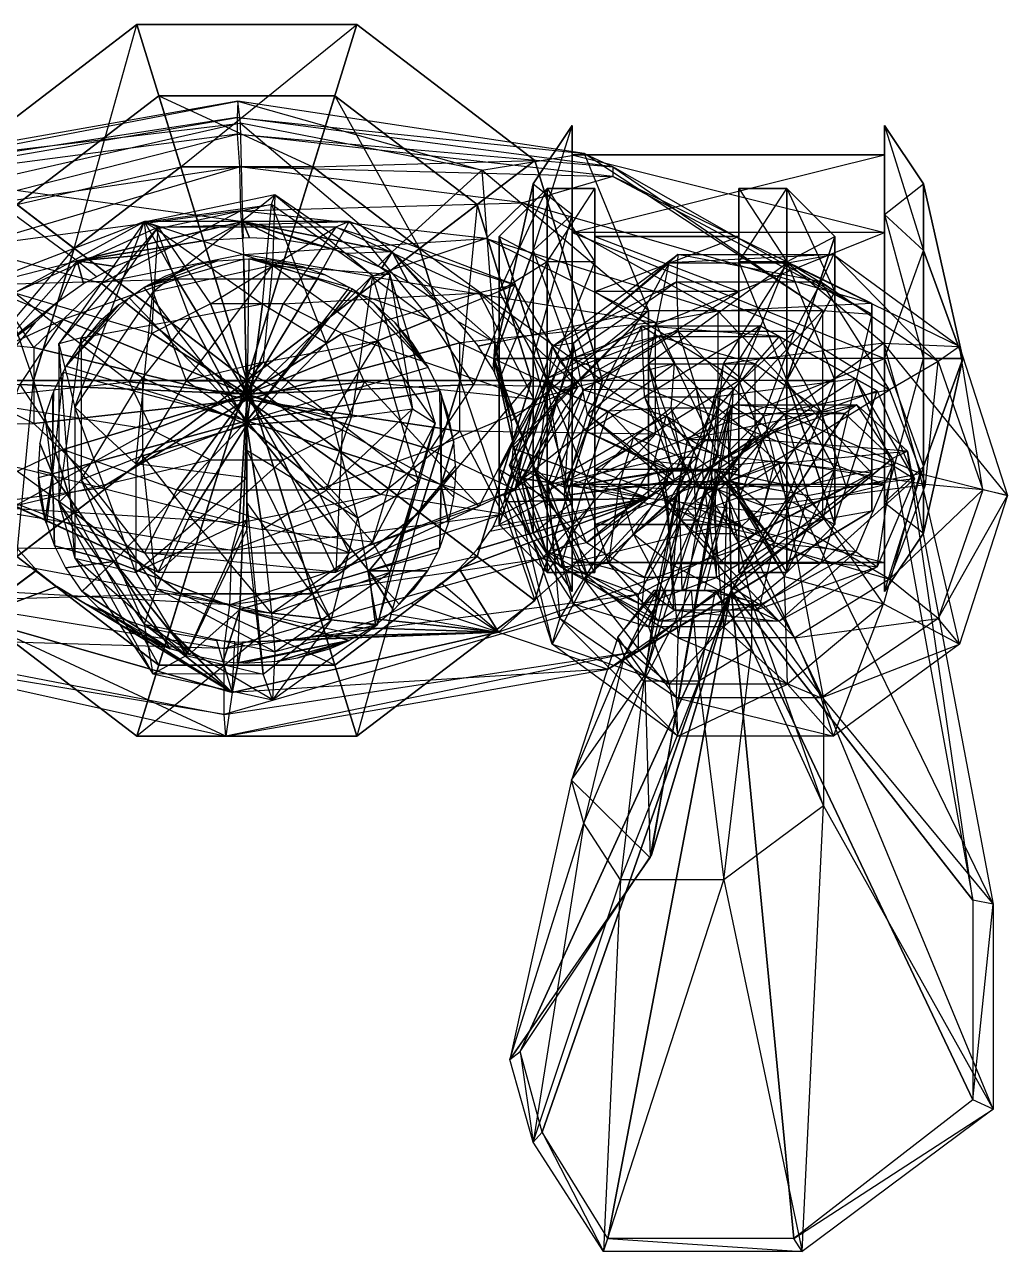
# Model space of a CAD drawing. Extents: x -656 to 656, y -328 to 130.
# Drawn here: x -81.3 to 278, y -318.2 to 130 of the extents above; entities that cross this region are included whole.
import ezdxf

# ---------------------------------------------------------------- set-up
doc = ezdxf.new("R2010")
doc.units = 0
for name, color, linetype in [('HEAD', 81, 'CONTINUOUS'), ('ICP107', 171, 'CONTINUOUS'), ('LEFTANKL', 134, 'CONTINUOUS'), ('LEFTFO1', 112, 'CONTINUOUS'), ('LEFTKNEE', 11, 'CONTINUOUS'), ('LOWERABD', 171, 'CONTINUOUS'), ('LOWERL2', 151, 'CONTINUOUS'), ('NECKPLAT', 191, 'CONTINUOUS'), ('UPPERL3', 224, 'CONTINUOUS'), ('UPPERTOR', 231, 'CONTINUOUS')]:
    doc.layers.add(name, color=color, linetype=linetype)

msp = doc.modelspace()

# ---------------------------------------------------------------- meshes
at = {"layer": 'HEAD', "color": 81}
mesh = msp.add_polyface(dxfattribs=at)
corners = [(0.000053, -16.230114, 707.654541), (38.211578, -13.290751, 696.974854), (28.993851, 13.568553, 694.796936), (5.65368, 27.860123, 691.551758), (-20.887663, 22.896711, 693.021667), (-38.211395, 1.000786, 696.834961), (-38.211395, -27.582228, 696.358521), (-20.887678, -49.478168, 691.81543), (5.653665, -54.441578, 690.180054), (28.993835, -40.150009, 693.901611), (60.550652, -10.351436, 664.054199), (45.944065, 38.379089, 659.617859), (8.958887, 64.308052, 655.866455), (-33.099014, 55.303028, 657.397827), (-60.550438, 15.577541, 662.372925), (-60.550438, -36.280273, 665.231262), (-33.09903, -76.00576, 664.635376), (8.958872, -85.010803, 664.096619), (45.944065, -59.081856, 664.989746), (68.78083, -15.642254, 629.761841), (52.188892, 38.843842, 606.569153), (10.176585, 67.835258, 586.11499), (-37.597931, 57.766655, 594.552002), (-68.780617, 13.349193, 621.383667), (-68.780617, -44.633579, 635.198853), (-37.597946, -89.051025, 629.533203), (10.17657, -99.119659, 625.894165), (52.188862, -70.128242, 632.533203), (62.902138, -37.393341, 576.265747), (47.728291, 14.406704, 570.667358), (9.306787, 41.968983, 560.038574), (-34.384415, 32.396729, 564.987061), (-62.901924, -9.831156, 577.022949), (-62.901924, -64.95562, 572.735474), (-34.38443, -107.183472, 554.130859), (9.306772, -116.755775, 547.693359), (47.728291, -89.193497, 562.609619), (40.563068, -50.326481, 532.37146), (30.778076, -13.107203, 537.82373), (6.001611, 6.696802, 537.942993), (-22.173079, -0.181053, 538.358765), (-40.562855, -30.522461, 536.631104), (-40.562855, -70.13047, 527.103394), (-22.173094, -100.472, 514.233826), (6.001596, -107.349838, 510.509155), (30.778076, -87.545853, 519.917542), (0.000053, -25.635954, 501.900146), (0.000053, -6.834512, 505.873108), (0.000053, 3.169564, 514.345459), (0.000053, -0.304787, 510.358154), (0.000053, -15.631939, 500.908844), (0.000053, -35.64003, 505.19632), (0.000053, -50.967167, 521.214355), (0.000053, -54.441578, 526.690735), (0.000053, -44.437473, 513.930908)]
mesh.append_faces([[corners[k] for k in face] for face in [(1, 2, 0), (2, 3, 0), (3, 4, 0), (4, 5, 0), (5, 6, 0), (6, 7, 0), (7, 8, 0), (8, 9, 0), (9, 1, 0), (10, 11, 1), (1, 2, 11), (11, 12, 2), (2, 3, 12), (12, 13, 3), (3, 4, 13), (13, 14, 4), (4, 5, 14), (14, 15, 5), (5, 6, 15), (15, 16, 6), (6, 7, 16), (16, 17, 7), (7, 8, 17), (17, 18, 8), (8, 9, 18), (18, 10, 9), (9, 1, 10), (19, 20, 10), (10, 11, 20), (20, 21, 11), (11, 12, 21), (21, 22, 12), (12, 13, 22), (22, 23, 13), (13, 14, 23), (23, 24, 14), (14, 15, 24), (24, 25, 15), (15, 16, 25), (25, 26, 16), (16, 17, 26), (26, 27, 17), (17, 18, 27), (27, 19, 18), (18, 10, 19), (28, 29, 19), (19, 20, 29), (29, 30, 20), (20, 21, 30), (30, 31, 21), (21, 22, 31), (31, 32, 22), (22, 23, 32), (32, 33, 23), (23, 24, 33), (33, 34, 24), (24, 25, 34), (34, 35, 25), (25, 26, 35), (35, 36, 26), (26, 27, 36), (36, 28, 27), (27, 19, 28), (37, 38, 28), (28, 29, 38), (38, 39, 29), (29, 30, 39), (39, 40, 30), (30, 31, 40), (40, 41, 31), (31, 32, 41), (41, 42, 32), (32, 33, 42), (42, 43, 33), (33, 34, 43), (43, 44, 34), (34, 35, 44), (44, 45, 35), (35, 36, 45), (45, 37, 36), (36, 28, 37), (46, 47, 37), (37, 38, 47), (47, 48, 38), (38, 39, 48), (48, 49, 39), (39, 40, 49), (49, 50, 40), (40, 41, 50), (50, 51, 41), (41, 42, 51), (51, 52, 42), (42, 43, 52), (52, 53, 43), (43, 44, 53), (53, 54, 44), (44, 45, 54), (54, 46, 45), (45, 37, 46)]])
at = {"layer": 'ICP107', "color": 171}
mesh = msp.add_polyface(dxfattribs=at)
corners = [(0.000031, 0.000031, -293.145081), (130.0177, 0.000031, -293.145081), (105.186546, 80.355385, -293.145081), (40.177715, 130.0177, -293.145081), (-40.177563, 130.0177, -293.145081), (-105.186394, 80.35537, -293.145081), (-130.017563, 0.000031, -293.145081), (-105.186394, -80.355247, -293.145081), (-40.177547, -130.017563, -293.145081), (40.177731, -130.017563, -293.145081), (105.186577, -80.355217, -293.145081), (130.0177, 0.000031, -305.660736), (105.186546, 80.355385, -305.660736), (40.177715, 130.0177, -305.660736), (-40.177563, 130.0177, -305.660736), (-105.186394, 80.35537, -305.660736), (-130.017563, 0.000031, -305.660736), (-105.186394, -80.355247, -305.660736), (-40.177547, -130.017563, -305.660736), (40.177731, -130.017563, -305.660736), (105.186577, -80.355217, -305.660736), (78.010635, 0.000031, -318.176422), (63.111954, 48.213253, -318.176422), (24.106649, 78.010635, -318.176422), (-24.106497, 78.010635, -318.176422), (-63.111816, 48.213223, -318.176422), (-78.010483, 0.000031, -318.176422), (-63.111816, -48.2131, -318.176422), (-24.106482, -78.010483, -318.176422), (24.106649, -78.010483, -318.176422), (63.111954, -48.2131, -318.176422), (78.010635, 0.000031, -330.692108), (63.111954, 48.213253, -330.692108), (24.106649, 78.010635, -330.692108), (-24.106497, 78.010635, -330.692108), (-63.111816, 48.213223, -330.692108), (-78.010483, 0.000031, -330.692108), (-63.111816, -48.2131, -330.692108), (-24.106482, -78.010483, -330.692108), (24.106649, -78.010483, -330.692108), (63.111954, -48.2131, -330.692108), (104.014183, 0.000031, -330.692108), (84.149239, 64.284332, -330.692108), (32.142174, 104.014183, -330.692108), (-32.142036, 104.014183, -330.692108), (-84.149117, 64.284317, -330.692108), (-104.014046, 0.000031, -330.692108), (-84.149117, -64.28418, -330.692108), (-32.142021, -104.01403, -330.692108), (32.142189, -104.01403, -330.692108), (84.149269, -64.284164, -330.692108), (104.014183, 0.000031, -343.207764), (84.149239, 64.284332, -343.207764), (32.142174, 104.014183, -343.207764), (-32.142036, 104.014183, -343.207764), (-84.149117, 64.284317, -343.207764), (-104.014046, 0.000031, -343.207764), (-84.149117, -64.28418, -343.207764), (-32.142021, -104.01403, -343.207764), (32.142189, -104.01403, -343.207764), (84.149269, -64.284164, -343.207764), (0.000031, 0.000031, -343.207764), (0.000031, 0.000031, -343.207764), (0.000031, 0.000031, -343.207764)]
mesh.append_faces([[corners[k] for k in face] for face in [(1, 2, 0), (2, 3, 0), (3, 4, 0), (4, 5, 0), (5, 6, 0), (6, 7, 0), (7, 8, 0), (8, 9, 0), (9, 10, 0), (10, 1, 0), (11, 12, 1), (1, 2, 12), (12, 13, 2), (2, 3, 13), (13, 14, 3), (3, 4, 14), (14, 15, 4), (4, 5, 15), (15, 16, 5), (5, 6, 16), (16, 17, 6), (6, 7, 17), (17, 18, 7), (7, 8, 18), (18, 19, 8), (8, 9, 19), (19, 20, 9), (9, 10, 20), (20, 11, 10), (10, 1, 11), (21, 22, 11), (11, 12, 22), (22, 23, 12), (12, 13, 23), (23, 24, 13), (13, 14, 24), (24, 25, 14), (14, 15, 25), (25, 26, 15), (15, 16, 26), (26, 27, 16), (16, 17, 27), (27, 28, 17), (17, 18, 28), (28, 29, 18), (18, 19, 29), (29, 30, 19), (19, 20, 30), (30, 21, 20), (20, 11, 21), (31, 32, 21), (21, 22, 32), (32, 33, 22), (22, 23, 33), (33, 34, 23), (23, 24, 34), (34, 35, 24), (24, 25, 35), (35, 36, 25), (25, 26, 36), (36, 37, 26), (26, 27, 37), (37, 38, 27), (27, 28, 38), (38, 39, 28), (28, 29, 39), (39, 40, 29), (29, 30, 40), (40, 31, 30), (30, 21, 31), (41, 42, 31), (31, 32, 42), (42, 43, 32), (32, 33, 43), (43, 44, 33), (33, 34, 44), (44, 45, 34), (34, 35, 45), (45, 46, 35), (35, 36, 46), (46, 47, 36), (36, 37, 47), (47, 48, 37), (37, 38, 48), (48, 49, 38), (38, 39, 49), (49, 50, 39), (39, 40, 50), (50, 41, 40), (40, 31, 41), (51, 52, 41), (41, 42, 52), (52, 53, 42), (42, 43, 53), (53, 54, 43), (43, 44, 54), (54, 55, 44), (44, 45, 55), (55, 56, 45), (45, 46, 56), (56, 57, 46), (46, 47, 57), (57, 58, 47), (47, 48, 58), (58, 59, 48), (48, 49, 59), (59, 60, 49), (49, 50, 60), (60, 51, 50), (50, 41, 51), (61, 62, 51), (51, 52, 62), (52, 53, 62), (53, 54, 62), (62, 63, 54), (54, 55, 63), (55, 56, 63), (62, 63, 56), (56, 57, 62), (57, 58, 62), (58, 59, 62), (61, 62, 59), (59, 60, 61), (60, 51, 61)]])
at = {"layer": 'LEFTANKL', "color": 134}
mesh = msp.add_polyface(dxfattribs=at)
corners = [(197.389847, 0.000038, -2239.999512), (197.389847, 0.000038, -2239.999512), (197.389847, 0.000038, -2239.999512), (214.929825, 0.000038, -2187.379639), (214.929825, 32.52095, -2197.429199), (214.929825, 52.619968, -2223.739014), (214.929825, 52.619968, -2256.26001), (214.929825, 32.520935, -2282.569824), (214.929825, 0.000038, -2292.619385), (214.929825, -32.520798, -2282.569824), (214.929825, -52.619816, -2256.26001), (214.929825, -52.619816, -2223.739014), (214.929825, -32.520798, -2197.429199), (197.389847, 0.000038, -2169.8396), (197.389847, 43.361256, -2183.239014), (197.389847, 70.159935, -2218.318848), (197.389847, 70.159935, -2261.680176), (197.389847, 43.36124, -2296.76001), (197.389847, 0.000038, -2310.159424), (197.389847, -43.361103, -2296.76001), (197.389847, -70.159782, -2261.680176), (197.389847, -70.159782, -2218.318848), (197.389847, -43.361088, -2183.239014), (179.84993, 0.000038, -2169.8396), (179.84993, 43.361256, -2183.239014), (179.84993, 70.159935, -2218.318848), (179.84993, 70.159935, -2261.680176), (179.84993, 43.36124, -2296.76001), (179.84993, 0.000038, -2310.159424), (179.84993, -43.361103, -2296.76001), (179.84993, -70.159782, -2261.680176), (179.84993, -70.159782, -2218.318848), (179.84993, -43.361088, -2183.239014), (179.84993, 0.000038, -2187.379639), (179.84993, 32.52095, -2197.429199), (179.84993, 52.619968, -2223.739014), (179.84993, 52.619968, -2256.26001), (179.84993, 32.520935, -2282.569824), (179.84993, 0.000038, -2292.619385), (179.84993, -32.520798, -2282.569824), (179.84993, -52.619816, -2256.26001), (179.84993, -52.619816, -2223.739014), (179.84993, -32.520798, -2197.429199), (127.230019, 0.000038, -2187.379639), (127.230019, 32.52095, -2197.429199), (127.230019, 52.619968, -2223.739014), (127.230019, 52.619968, -2256.26001), (127.230019, 32.520935, -2282.569824), (127.230019, 0.000038, -2292.619385), (127.230019, -32.520798, -2282.569824), (127.230019, -52.619816, -2256.26001), (127.230019, -52.619816, -2223.739014), (127.230019, -32.520798, -2197.429199), (127.230019, 0.000038, -2169.8396), (127.230019, 43.361256, -2183.239014), (127.230019, 70.159935, -2218.318848), (127.230019, 70.159935, -2261.680176), (127.230019, 43.36124, -2296.76001), (127.230019, 0.000038, -2310.159424), (127.230019, -43.361103, -2296.76001), (127.230019, -70.159782, -2261.680176), (127.230019, -70.159782, -2218.318848), (127.230019, -43.361088, -2183.239014), (109.690033, 0.000038, -2169.8396), (109.690033, 43.361256, -2183.239014), (109.690033, 70.159935, -2218.318848), (109.690033, 70.159935, -2261.680176), (109.690033, 43.36124, -2296.76001), (109.690033, 0.000038, -2310.159424), (109.690033, -43.361103, -2296.76001), (109.690033, -70.159782, -2261.680176), (109.690033, -70.159782, -2218.318848), (109.690033, -43.361088, -2183.239014), (92.150063, 0.000038, -2187.379639), (92.150063, 32.52095, -2197.429199), (92.150063, 52.619968, -2223.739014), (92.150063, 52.619968, -2256.26001), (92.150063, 32.520935, -2282.569824), (92.150063, 0.000038, -2292.619385), (92.150063, -32.520798, -2282.569824), (92.150063, -52.619816, -2256.26001), (92.150063, -52.619816, -2223.739014), (92.150063, -32.520798, -2197.429199), (109.690033, 0.000038, -2239.999512)]
mesh.append_faces([[corners[k] for k in face] for face in [(3, 4, 0), (0, 1, 4), (4, 5, 1), (5, 6, 1), (6, 7, 1), (1, 2, 7), (7, 8, 2), (8, 9, 2), (1, 2, 9), (9, 10, 1), (10, 11, 1), (11, 12, 1), (0, 1, 12), (12, 3, 0), (13, 14, 3), (3, 4, 14), (14, 15, 4), (4, 5, 15), (15, 16, 5), (5, 6, 16), (16, 17, 6), (6, 7, 17), (17, 18, 7), (7, 8, 18), (18, 19, 8), (8, 9, 19), (19, 20, 9), (9, 10, 20), (20, 21, 10), (10, 11, 21), (21, 22, 11), (11, 12, 22), (22, 13, 12), (12, 3, 13), (23, 24, 13), (13, 14, 24), (24, 25, 14), (14, 15, 25), (25, 26, 15), (15, 16, 26), (26, 27, 16), (16, 17, 27), (27, 28, 17), (17, 18, 28), (28, 29, 18), (18, 19, 29), (29, 30, 19), (19, 20, 30), (30, 31, 20), (20, 21, 31), (31, 32, 21), (21, 22, 32), (32, 23, 22), (22, 13, 23), (33, 34, 23), (23, 24, 34), (34, 35, 24), (24, 25, 35), (35, 36, 25), (25, 26, 36), (36, 37, 26), (26, 27, 37), (37, 38, 27), (27, 28, 38), (38, 39, 28), (28, 29, 39), (39, 40, 29), (29, 30, 40), (40, 41, 30), (30, 31, 41), (41, 42, 31), (31, 32, 42), (42, 33, 32), (32, 23, 33), (43, 44, 33), (33, 34, 44), (44, 45, 34), (34, 35, 45), (45, 46, 35), (35, 36, 46), (46, 47, 36), (36, 37, 47), (47, 48, 37), (37, 38, 48), (48, 49, 38), (38, 39, 49), (49, 50, 39), (39, 40, 50), (50, 51, 40), (40, 41, 51), (51, 52, 41), (41, 42, 52), (52, 43, 42), (42, 33, 43), (53, 54, 43), (43, 44, 54), (54, 55, 44), (44, 45, 55), (55, 56, 45), (45, 46, 56), (56, 57, 46), (46, 47, 57), (57, 58, 47), (47, 48, 58), (58, 59, 48), (48, 49, 59), (59, 60, 49), (49, 50, 60), (60, 61, 50), (50, 51, 61), (61, 62, 51), (51, 52, 62), (62, 53, 52), (52, 43, 53), (63, 64, 53), (53, 54, 64), (64, 65, 54), (54, 55, 65), (65, 66, 55), (55, 56, 66), (66, 67, 56), (56, 57, 67), (67, 68, 57), (57, 58, 68), (68, 69, 58), (58, 59, 69), (69, 70, 59), (59, 60, 70), (70, 71, 60), (60, 61, 71), (71, 72, 61), (61, 62, 72), (72, 63, 62), (62, 53, 63), (73, 74, 63), (63, 64, 74), (74, 75, 64), (64, 65, 75), (75, 76, 65), (65, 66, 76), (76, 77, 66), (66, 67, 77), (77, 78, 67), (67, 68, 78), (78, 79, 68), (68, 69, 79), (79, 80, 69), (69, 70, 80), (80, 81, 70), (70, 71, 81), (81, 82, 71), (71, 72, 82), (82, 73, 72), (72, 63, 73), (73, 74, 83), (74, 75, 83), (75, 76, 83), (76, 77, 83), (77, 78, 83), (78, 79, 83), (79, 80, 83), (80, 81, 83), (81, 82, 83), (82, 73, 83)]])
at = {"layer": 'LEFTFO1', "color": 112}
mesh = msp.add_polyface(dxfattribs=at)
corners = [(148.748016, -76.778473, -2396.955811), (155.297577, -76.778473, -2397.811035), (159.118103, -76.778473, -2392.049805), (164.93988, -76.778473, -2392.227051), (167.304993, -76.778473, -2393.610352), (171.307495, -76.778473, -2398.456543), (171.307495, -76.778473, -2396.157715), (162.392868, -76.778473, -2392.085938), (153.11438, -76.778473, -2392.407715), (149.8396, -76.778473, -2395.36084), (135.588303, -93.82975, -2440.229004), (149.778961, -76.907837, -2450.917969), (158.05687, -38.902992, -2418.239746), (170.670761, -38.902992, -2420.913574), (175.795135, -42.786705, -2430.511719), (184.467209, -80.79155, -2458.67041), (184.467209, -97.990868, -2439.384766), (165.152161, -109.919426, -2406.408691), (145.048752, -109.919426, -2406.398438), (137.9534, -100.764961, -2428.023926), (118.668686, -146.044159, -2521.356445), (145.412598, -107.687828, -2522.959961), (161.013199, -21.543383, -2531.973633), (184.785583, -21.543383, -2530.030273), (194.44313, -30.346455, -2528.017578), (210.786621, -116.490944, -2516.671143), (210.786621, -155.476044, -2513.213867), (174.385162, -182.514114, -2514.325195), (136.497971, -182.514114, -2517.276855), (123.126007, -161.763962, -2519.767578), (96.109169, -248.15509, -2560.041504), (147.413864, -174.45079, -2558.15918), (177.341568, -8.918227, -2543.114258), (222.945724, -8.918227, -2545.637207), (241.472443, -25.833942, -2548.958008), (272.825287, -191.366547, -2566.436035), (272.825287, -266.279083, -2569.879395), (202.993896, -318.234589, -2566.574707), (130.312271, -318.234589, -2563.055176), (104.659943, -278.361786, -2561.321289), (99.869072, -245.208405, -2573.134521), (147.899002, -173.384308, -2572.769531), (175.916443, -12.074509, -2575.199707), (218.609711, -12.074509, -2575.579102), (235.953842, -28.55872, -2575.12793), (265.30545, -189.868546, -2573.829102), (265.30545, -262.870056, -2575.513672), (199.931396, -313.500122, -2577.28833), (131.889038, -313.500122, -2576.35791), (107.874054, -274.644501, -2574.262451), (176.947372, -76.778473, -2575.544434), (176.947372, -76.778473, -2574.928467), (176.947372, -76.778473, -2579.07666), (176.947372, -76.778473, -2578.948975), (176.947372, -76.778473, -2577.953125), (176.947372, -76.778473, -2574.463867), (176.947372, -76.778473, -2576.119141), (176.947372, -76.778473, -2579.050781), (176.947372, -76.778473, -2578.819092), (176.947372, -76.778473, -2576.692383)]
mesh.append_faces([[corners[k] for k in face] for face in [(10, 11, 0), (0, 1, 11), (11, 12, 1), (1, 2, 12), (12, 13, 2), (2, 3, 13), (13, 14, 3), (3, 4, 14), (14, 15, 4), (4, 5, 15), (15, 16, 5), (5, 6, 16), (16, 17, 6), (6, 7, 17), (17, 18, 7), (7, 8, 18), (18, 19, 8), (8, 9, 19), (19, 10, 9), (9, 0, 10), (20, 21, 10), (10, 11, 21), (21, 22, 11), (11, 12, 22), (22, 23, 12), (12, 13, 23), (23, 24, 13), (13, 14, 24), (24, 25, 14), (14, 15, 25), (25, 26, 15), (15, 16, 26), (26, 27, 16), (16, 17, 27), (27, 28, 17), (17, 18, 28), (28, 29, 18), (18, 19, 29), (29, 20, 19), (19, 10, 20), (30, 31, 20), (20, 21, 31), (31, 32, 21), (21, 22, 32), (32, 33, 22), (22, 23, 33), (33, 34, 23), (23, 24, 34), (34, 35, 24), (24, 25, 35), (35, 36, 25), (25, 26, 36), (36, 37, 26), (26, 27, 37), (37, 38, 27), (27, 28, 38), (38, 39, 28), (28, 29, 39), (39, 30, 29), (29, 20, 30), (40, 41, 30), (30, 31, 41), (41, 42, 31), (31, 32, 42), (42, 43, 32), (32, 33, 43), (43, 44, 33), (33, 34, 44), (44, 45, 34), (34, 35, 45), (45, 46, 35), (35, 36, 46), (46, 47, 36), (36, 37, 47), (47, 48, 37), (37, 38, 48), (48, 49, 38), (38, 39, 49), (49, 40, 39), (39, 30, 40), (50, 51, 40), (40, 41, 51), (51, 52, 41), (41, 42, 52), (52, 53, 42), (42, 43, 53), (53, 54, 43), (43, 44, 54), (54, 55, 44), (44, 45, 55), (55, 56, 45), (45, 46, 56), (56, 57, 46), (46, 47, 57), (57, 58, 47), (47, 48, 58), (58, 59, 48), (48, 49, 59), (59, 50, 49), (49, 40, 50)]])
at = {"layer": 'LEFTKNEE', "color": 11}
mesh = msp.add_polyface(dxfattribs=at)
corners = [(261.626312, 8.000002, -1353.332886), (261.626312, 8.000002, -1353.332886), (261.626312, 8.000002, -1353.332886), (247.355255, 8.000002, -1417.164063), (247.355255, -31.449821, -1404.973389), (247.355255, -55.831146, -1373.057861), (247.355255, -55.831146, -1333.60791), (247.355255, -31.449821, -1301.692383), (247.355255, 8.000002, -1289.501709), (247.355255, 47.44981, -1301.692383), (247.355255, 71.831161, -1333.60791), (247.355255, 71.831161, -1373.057861), (247.355255, 47.44981, -1404.973389), (233.084229, 8.000002, -1438.441162), (233.084229, -44.599789, -1422.18689), (233.084229, -77.108215, -1379.632813), (233.084229, -77.108215, -1327.032959), (233.084229, -44.599743, -1284.478882), (233.084229, 8.000002, -1268.224609), (233.084229, 60.599762, -1284.478882), (233.084229, 93.108223, -1327.032959), (233.084229, 93.108223, -1379.632813), (233.084229, 60.599762, -1422.18689), (233.084229, 8.000002, -1427.802612), (233.084229, -38.024792, -1413.580078), (233.084229, -66.469681, -1376.345215), (233.084229, -66.469681, -1330.320557), (233.084229, -38.024792, -1293.085693), (233.084229, 8.000002, -1278.863281), (233.084229, 54.024807, -1293.085693), (233.084229, 82.469704, -1330.320557), (233.084229, 82.469704, -1376.345215), (233.084229, 54.024776, -1413.580078), (118.915894, 7.999971, -1427.802612), (118.915894, -38.024792, -1413.580078), (118.915894, -66.469681, -1376.345215), (118.915894, -66.469681, -1330.320557), (118.915894, -38.024792, -1293.085693), (118.915894, 7.999971, -1278.863281), (118.915894, 54.024807, -1293.085693), (118.915894, 82.469704, -1330.320557), (118.915894, 82.469704, -1376.345215), (118.915894, 54.024776, -1413.580078), (118.915894, 7.999971, -1438.441162), (118.915894, -44.599789, -1422.18689), (118.915894, -77.108215, -1379.632813), (118.915894, -77.108215, -1327.032959), (118.915894, -44.599743, -1284.478882), (118.915894, 7.999971, -1268.224609), (118.915894, 60.599762, -1284.478882), (118.915894, 93.108223, -1327.032959), (118.915894, 93.108223, -1379.632813), (118.915894, 60.599762, -1422.18689), (104.644852, 7.999971, -1417.164063), (104.644852, -31.449821, -1404.973389), (104.644852, -55.831146, -1373.057861), (104.644852, -55.831146, -1333.60791), (104.644852, -31.449821, -1301.692383), (104.644852, 7.999971, -1289.501709), (104.644852, 47.44981, -1301.692383), (104.644852, 71.831161, -1333.608032), (104.644852, 71.831161, -1373.057861), (104.644852, 47.44981, -1404.973389), (90.373802, 7.999971, -1353.332886), (90.373802, 7.999971, -1353.332886), (90.373802, 7.999971, -1353.332886)]
mesh.append_faces([[corners[k] for k in face] for face in [(3, 4, 0), (0, 1, 4), (4, 5, 1), (5, 6, 1), (6, 7, 1), (1, 2, 7), (7, 8, 2), (8, 9, 2), (1, 2, 9), (9, 10, 1), (10, 11, 1), (11, 12, 1), (0, 1, 12), (12, 3, 0), (13, 14, 3), (3, 4, 14), (14, 15, 4), (4, 5, 15), (15, 16, 5), (5, 6, 16), (16, 17, 6), (6, 7, 17), (17, 18, 7), (7, 8, 18), (18, 19, 8), (8, 9, 19), (19, 20, 9), (9, 10, 20), (20, 21, 10), (10, 11, 21), (21, 22, 11), (11, 12, 22), (22, 13, 12), (12, 3, 13), (23, 24, 13), (13, 14, 24), (24, 25, 14), (14, 15, 25), (25, 26, 15), (15, 16, 26), (26, 27, 16), (16, 17, 27), (27, 28, 17), (17, 18, 28), (28, 29, 18), (18, 19, 29), (29, 30, 19), (19, 20, 30), (30, 31, 20), (20, 21, 31), (31, 32, 21), (21, 22, 32), (32, 23, 22), (22, 13, 23), (33, 34, 23), (23, 24, 34), (34, 35, 24), (24, 25, 35), (35, 36, 25), (25, 26, 36), (36, 37, 26), (26, 27, 37), (37, 38, 27), (27, 28, 38), (38, 39, 28), (28, 29, 39), (39, 40, 29), (29, 30, 40), (40, 41, 30), (30, 31, 41), (41, 42, 31), (31, 32, 42), (42, 33, 32), (32, 23, 33), (43, 44, 33), (33, 34, 44), (44, 45, 34), (34, 35, 45), (45, 46, 35), (35, 36, 46), (46, 47, 36), (36, 37, 47), (47, 48, 37), (37, 38, 48), (48, 49, 38), (38, 39, 49), (49, 50, 39), (39, 40, 50), (50, 51, 40), (40, 41, 51), (51, 52, 41), (41, 42, 52), (52, 43, 42), (42, 33, 43), (53, 54, 43), (43, 44, 54), (54, 55, 44), (44, 45, 55), (55, 56, 45), (45, 46, 56), (56, 57, 46), (46, 47, 57), (57, 58, 47), (47, 48, 58), (58, 59, 48), (48, 49, 59), (59, 60, 49), (49, 50, 60), (60, 61, 50), (50, 51, 61), (61, 62, 51), (51, 52, 62), (62, 53, 52), (52, 43, 53), (63, 64, 53), (53, 54, 64), (54, 55, 64), (55, 56, 64), (64, 65, 56), (56, 57, 65), (57, 58, 65), (64, 65, 58), (58, 59, 64), (59, 60, 64), (60, 61, 64), (63, 64, 61), (61, 62, 63), (62, 53, 63)]])
at = {"layer": 'LOWERABD', "color": 171}
mesh = msp.add_polyface(dxfattribs=at)
corners = [(0.000038, -4.999887, -446.666504), (83.000031, -1.499901, -462.33316), (67.148445, 22.294416, -461.212219), (25.648451, 37.000107, -459.037964), (-25.648298, 37.000107, -459.037964), (-67.148293, 22.294416, -461.212219), (-82.999878, -1.499901, -462.333191), (-67.148293, -25.294142, -460.49115), (-25.648283, -39.999832, -457.871277), (25.648466, -39.999832, -457.871277), (67.14846, -25.294142, -460.49115), (121.000038, -2.499901, -497.333191), (97.891098, 34.891174, -492.034851), (37.391098, 58.000114, -487.067169), (-37.390945, 58.000114, -487.067169), (-97.890945, 34.891159, -492.034851), (-120.999886, -2.499901, -497.333191), (-97.890945, -39.8909, -499.245239), (-37.39093, -62.99984, -498.733856), (37.391113, -62.99984, -498.733856), (97.891113, -39.890884, -499.245239), (105.000031, -6.999841, -611.666504), (84.946823, 31.936264, -596.419556), (32.446823, 56.000114, -565.620605), (-32.446671, 56.000114, -565.620605), (-84.946686, 31.936249, -596.419556), (-104.999878, -6.999841, -611.666504), (-84.946686, -45.935978, -584.161865), (-32.446655, -69.99984, -545.787231), (32.446838, -69.99984, -545.787231), (84.946838, -45.935978, -584.161865), (43.000019, -0.499901, -632.666504), (34.78775, 17.114071, -627.391479), (13.287761, 28.000107, -621.380005), (-13.287608, 28.000107, -621.380005), (-34.787598, 17.114071, -627.391479), (-42.999866, -0.499901, -632.666504), (-34.787598, -18.113796, -632.438843), (-13.287608, -28.99983, -629.546753), (13.287776, -28.99983, -629.546753), (34.787766, -18.113796, -632.438843), (0.000038, -4.999887, -646.666504)]
mesh.append_faces([[corners[k] for k in face] for face in [(1, 2, 0), (2, 3, 0), (3, 4, 0), (4, 5, 0), (5, 6, 0), (6, 7, 0), (7, 8, 0), (8, 9, 0), (9, 10, 0), (10, 1, 0), (11, 12, 1), (1, 2, 12), (12, 13, 2), (2, 3, 13), (13, 14, 3), (3, 4, 14), (14, 15, 4), (4, 5, 15), (15, 16, 5), (5, 6, 16), (16, 17, 6), (6, 7, 17), (17, 18, 7), (7, 8, 18), (18, 19, 8), (8, 9, 19), (19, 20, 9), (9, 10, 20), (20, 11, 10), (10, 1, 11), (21, 22, 11), (11, 12, 22), (22, 23, 12), (12, 13, 23), (23, 24, 13), (13, 14, 24), (24, 25, 14), (14, 15, 25), (25, 26, 15), (15, 16, 26), (26, 27, 16), (16, 17, 27), (27, 28, 17), (17, 18, 28), (28, 29, 18), (18, 19, 29), (29, 30, 19), (19, 20, 30), (30, 21, 20), (20, 11, 21), (31, 32, 21), (21, 22, 32), (32, 33, 22), (22, 23, 33), (33, 34, 23), (23, 24, 34), (34, 35, 24), (24, 25, 35), (35, 36, 25), (25, 26, 36), (36, 37, 26), (26, 27, 37), (37, 38, 27), (27, 28, 38), (38, 39, 28), (28, 29, 39), (39, 40, 29), (29, 30, 40), (40, 31, 30), (30, 21, 31), (31, 32, 41), (32, 33, 41), (33, 34, 41), (34, 35, 41), (35, 36, 41), (36, 37, 41), (37, 38, 41), (38, 39, 41), (39, 40, 41), (40, 31, 41)]])
at = {"layer": 'LOWERL2', "color": 151}
mesh = msp.add_polyface(dxfattribs=at)
corners = [(154.000015, -32.99992, -1624.583252), (155.814346, -32.99992, -1628.211426), (160.564346, -32.99992, -1634.081909), (166.435654, -32.99992, -1634.081909), (171.185654, -32.99992, -1628.211426), (172.999985, -32.99992, -1624.583252), (166.435654, -32.99992, -1634.081909), (160.564346, -32.99992, -1634.081909), (155.814346, -32.99992, -1628.211426), (116, -38.999908, -1668.916626), (124.116776, -18.604792, -1670.294678), (145.366776, -5.999961, -1670.13208), (171.633209, -5.999961, -1664.724365), (192.883209, -18.604792, -1656.136841), (200.999985, -38.999908, -1651.416626), (192.883209, -59.395023, -1654.694824), (171.633209, -71.999901, -1662.390991), (145.36676, -71.999901, -1667.798828), (124.11676, -59.395023, -1668.852539), (95.999992, -30.999922, -1749.416626), (109.368805, 0.519785, -1753.552246), (144.368805, 20.000046, -1750.80542), (187.63118, 20.000046, -1743.595093), (222.631195, 0.51977, -1734.675293), (236, -30.999922, -1726.083252), (222.631195, -62.519642, -1720.254395), (187.631165, -81.999901, -1720.261719), (144.36879, -81.999901, -1727.472168), (109.36879, -62.519627, -1739.131592), (101, -35.999908, -1815.916626), (114.655273, -3.862189, -1839.569824), (150.405289, 16.000044, -1857.095459), (194.594711, 16.000044, -1855.292969), (230.344727, -3.862189, -1834.850586), (244, -35.999908, -1810.083252), (230.344727, -68.137672, -1794.472412), (194.594696, -87.999901, -1789.959595), (150.405289, -87.999901, -1791.762207), (114.655273, -68.137672, -1799.19165), (123, -38.999908, -1915.083252), (132.167175, -11.188424, -1922.793945), (156.167191, 6.000042, -1924.061279), (185.832809, 6.000042, -1920.456177), (209.832809, -11.188439, -1913.355347), (219, -38.999908, -1903.416504), (209.832809, -66.81144, -1893.16626), (185.832794, -83.999901, -1887.789551), (156.167191, -83.999901, -1891.394775), (132.167175, -66.81144, -1902.604736), (136, -38.499908, -1997.916504), (141.252029, -20.88595, -1992.960693), (155.002045, -9.999962, -1983.749023), (171.997955, -9.999962, -1983.388428), (185.747955, -20.88595, -1992.016846), (190.999985, -38.499908, -1996.749756), (185.747955, -56.113865, -1989.85376), (171.997955, -66.999901, -1979.888428), (155.002045, -66.999901, -1980.249023), (141.252029, -56.113865, -1990.797607), (152.000015, -39.499908, -2024.75), (153.814346, -32.392529, -2023.705811), (158.564346, -27.99992, -2022.625977), (164.435669, -27.99992, -2022.265381), (169.185654, -32.392529, -2022.761963), (170.999985, -39.499908, -2023.583252), (169.185654, -46.607285, -2024.204102), (164.435669, -50.999897, -2024.598877), (158.564346, -50.999897, -2024.959473), (153.814346, -46.607285, -2025.147949), (153.000015, -39.499908, -2055.083252), (154.14592, -34.864655, -2051.099365), (157.14592, -31.999922, -2044.181641), (160.854111, -31.999922, -2043.821289), (163.854111, -34.864655, -2050.155518), (165.000015, -39.499908, -2053.916504), (163.854111, -44.135147, -2049.43457), (160.854111, -46.999893, -2042.654541), (157.14592, -46.999893, -2043.015137), (154.145905, -44.135147, -2050.378418)]
mesh.append_faces([[corners[k] for k in face] for face in [(9, 10, 0), (0, 1, 10), (10, 11, 1), (1, 2, 11), (11, 12, 2), (2, 3, 12), (12, 13, 3), (3, 4, 13), (13, 14, 4), (4, 5, 14), (14, 15, 5), (4, 5, 15), (15, 16, 4), (4, 6, 16), (16, 17, 6), (6, 7, 17), (17, 18, 7), (7, 8, 18), (18, 9, 8), (8, 0, 9), (19, 20, 9), (9, 10, 20), (20, 21, 10), (10, 11, 21), (21, 22, 11), (11, 12, 22), (22, 23, 12), (12, 13, 23), (23, 24, 13), (13, 14, 24), (24, 25, 14), (14, 15, 25), (25, 26, 15), (15, 16, 26), (26, 27, 16), (16, 17, 27), (27, 28, 17), (17, 18, 28), (28, 19, 18), (18, 9, 19), (29, 30, 19), (19, 20, 30), (30, 31, 20), (20, 21, 31), (31, 32, 21), (21, 22, 32), (32, 33, 22), (22, 23, 33), (33, 34, 23), (23, 24, 34), (34, 35, 24), (24, 25, 35), (35, 36, 25), (25, 26, 36), (36, 37, 26), (26, 27, 37), (37, 38, 27), (27, 28, 38), (38, 29, 28), (28, 19, 29), (39, 40, 29), (29, 30, 40), (40, 41, 30), (30, 31, 41), (41, 42, 31), (31, 32, 42), (42, 43, 32), (32, 33, 43), (43, 44, 33), (33, 34, 44), (44, 45, 34), (34, 35, 45), (45, 46, 35), (35, 36, 46), (46, 47, 36), (36, 37, 47), (47, 48, 37), (37, 38, 48), (48, 39, 38), (38, 29, 39), (49, 50, 39), (39, 40, 50), (50, 51, 40), (40, 41, 51), (51, 52, 41), (41, 42, 52), (52, 53, 42), (42, 43, 53), (53, 54, 43), (43, 44, 54), (54, 55, 44), (44, 45, 55), (55, 56, 45), (45, 46, 56), (56, 57, 46), (46, 47, 57), (57, 58, 47), (47, 48, 58), (58, 49, 48), (48, 39, 49), (59, 60, 49), (49, 50, 60), (60, 61, 50), (50, 51, 61), (61, 62, 51), (51, 52, 62), (62, 63, 52), (52, 53, 63), (63, 64, 53), (53, 54, 64), (64, 65, 54), (54, 55, 65), (65, 66, 55), (55, 56, 66), (66, 67, 56), (56, 57, 67), (67, 68, 57), (57, 58, 68), (68, 59, 58), (58, 49, 59), (69, 70, 59), (59, 60, 70), (70, 71, 60), (60, 61, 71), (71, 72, 61), (61, 62, 72), (72, 73, 62), (62, 63, 73), (73, 74, 63), (63, 64, 74), (74, 75, 64), (64, 65, 75), (75, 76, 65), (65, 66, 76), (76, 77, 66), (66, 67, 77), (77, 78, 67), (67, 68, 78), (78, 69, 68), (68, 59, 69)]])
at = {"layer": 'NECKPLAT', "color": 191}
mesh = msp.add_polyface(dxfattribs=at)
corners = [(46.092442, 28.339554, 361.265503), (66.136192, 4.910213, 362.091492), (38.604477, 33.411594, 361.488708), (54.218723, 21.059629, 361.279785), (66.219917, 4.732951, 362.106445), (60.395988, 13.791165, 361.54126), (0.000038, -14.721537, 373.371216), (70.46711, -3.634376, 360.060333), (37.492279, 33.958683, 361.551636), (71.000053, -38.003799, 355.216858), (0.751854, 44.415607, 360.135468), (44.506046, -69.533226, 345.696289), (71.000053, -5.1706, 359.736633), (-1.018852, 44.28159, 360.209808), (28.618881, 38.59679, 360.737457), (70.503136, -61.226292, 349.5755), (-2.594338, -83.721458, 340.210297), (75.654655, -22.616344, 356.65033), (-37.704575, 33.94405, 361.482178), (20.431196, 41.539265, 360.285034), (69.685036, -62.826637, 349.130219), (73.726006, -52.03426, 352.026642), (47.002232, -89.256165, 332.754364), (-48.580631, -66.205711, 346.848511), (76.235725, -31.368208, 355.360107), (73.73893, -13.099192, 358.24231), (-43.051044, 30.152025, 362.1763), (-10.700068, 43.661213, 360.076477), (9.217524, 43.867283, 360.045837), (65.998405, -69.512611, 344.76297), (75.654152, -42.644562, 354.432159), (40.874729, -93.020691, 330.800629), (53.558735, -83.983086, 335.649506), (-21.052946, -100.103943, 320.113617), (-70.999886, -34.179672, 355.904175), (76.315819, -32.597473, 355.340729), (-66.030571, 5.190379, 361.6521), (-19.064068, 41.9258, 360.22821), (55.693409, -81.768486, 336.913818), (75.871529, -39.415741, 355.227234), (37.418106, -94.971786, 328.906799), (-21.635328, -99.913208, 320.16745), (-8.678568, -102.684921, 320.400269), (-70.386253, -60.474293, 344.682281), (-67.138878, 2.877573, 361.750366), (-46.783253, 27.659012, 361.917175), (-29.781754, 38.095188, 360.780334), (60.777321, -76.558769, 340.21933), (-3.417779, -103.183563, 321.104095), (-28.045029, -98.068085, 321.982056), (-73.308601, -52.305943, 347.586975), (-66.276344, -68.456444, 342.110748), (-70.543312, -3.83689, 360.126465), (-60.692909, 13.403119, 361.504761), (-1.248345, -103.301758, 320.974152), (-60.22393, -77.160881, 339.640747), (-73.770836, -51.05724, 348.23761), (-60.295891, -77.081062, 339.659912), (-70.99987, -5.153663, 359.852081), (-53.718479, 21.501648, 361.605591), (11.169856, -102.600998, 321.582886), (-54.408909, -82.967323, 334.96051), (-76.146431, -35.424316, 355.956635), (-73.702431, -13.097773, 358.888062), (18.631786, -101.333862, 322.77948), (-45.752293, -89.546738, 329.50885), (-76.315666, -32.848373, 356.31427), (-75.655983, -42.251205, 352.654114), (-75.66227, -22.887234, 357.640991), (30.13031, -98.028824, 325.951416), (-39.066635, -93.420166, 326.185303)]
mesh.append_faces([[corners[k] for k in face] for face in [(0, 1, 2), (3, 0, 1), (1, 4, 2), (5, 3, 1), (4, 6, 2), (4, 6, 7), (6, 8, 2), (6, 9, 7), (6, 8, 10), (11, 9, 6), (12, 9, 7), (6, 13, 10), (14, 8, 10), (11, 15, 9), (16, 11, 6), (12, 9, 17), (6, 13, 18), (14, 19, 10), (11, 20, 15), (15, 21, 9), (16, 22, 11), (23, 16, 6), (9, 24, 17), (25, 12, 17), (6, 26, 18), (27, 13, 18), (19, 28, 10), (11, 20, 29), (21, 30, 9), (16, 31, 22), (22, 32, 11), (23, 33, 16), (34, 23, 6), (9, 24, 35), (6, 26, 36), (27, 37, 18), (38, 11, 29), (30, 39, 9), (16, 31, 40), (32, 38, 11), (23, 41, 33), (33, 42, 16), (34, 43, 23), (6, 44, 34), (39, 9, 35), (6, 44, 36), (45, 26, 36), (37, 46, 18), (47, 38, 29), (48, 16, 40), (23, 41, 49), (42, 48, 16), (34, 50, 43), (43, 51, 23), (52, 44, 34), (53, 45, 36), (54, 48, 40), (55, 23, 49), (34, 50, 56), (51, 57, 23), (52, 58, 34), (59, 53, 45), (54, 60, 40), (57, 55, 23), (61, 55, 49), (62, 34, 56), (63, 58, 34), (60, 64, 40), (61, 65, 49), (66, 62, 34), (67, 62, 56), (63, 68, 34), (64, 69, 40), (65, 70, 49), (68, 66, 34)]])
at = {"layer": 'UPPERL3', "color": 224}
mesh = msp.add_polyface(dxfattribs=at)
corners = [(154.000015, -36.999924, -798.908936), (156.291809, -36.999924, -783.032227), (162.291794, -36.999924, -754.557983), (169.708176, -36.999924, -745.544922), (175.708176, -36.999924, -759.435913), (177.999969, -36.999924, -769.74231), (175.708176, -36.999924, -759.435913), (169.708176, -36.999924, -745.544922), (162.291794, -36.999924, -754.557983), (156.291809, -36.999924, -783.032227), (116.000008, -41.999908, -816.408936), (124.498741, -12.33433, -816.717041), (146.748749, 6.000041, -805.398682), (174.251236, 6.000041, -782.325439), (196.501236, -12.33433, -756.310425), (204.999985, -41.999908, -741.74231), (196.501236, -71.66552, -746.93689), (174.251221, -89.999893, -767.158691), (146.748749, -89.999893, -790.232056), (124.498741, -71.66552, -807.343506), (106, -33.999924, -846.742188), (119.368813, 13.588666, -867.387329), (154.36882, 43.00005, -884.065552), (197.63118, 43.00005, -860.27124), (232.63118, 13.588651, -805.09314), (245.999985, -33.999924, -769.74231), (232.63118, -81.588509, -786.346069), (197.631165, -110.999893, -829.937988), (154.368805, -110.999893, -853.7323), (119.368797, -81.588493, -848.640381), (94, -41.999908, -972.742188), (111.570442, 12.387035, -987.157959), (157.57045, 46.00005, -997.880371), (214.429565, 46.00005, -967.59668), (260.429565, 12.387035, -907.87439), (278, -41.999908, -874.742188), (260.429565, -96.386902, -901.38501), (214.42955, -129.999908, -957.09668), (157.570435, -129.999908, -987.380371), (111.570427, -96.386887, -980.668579), (98, -39.999908, -1046.242188), (114.329048, 6.970637, -1060.660278), (157.079056, 36.00005, -1078.325928), (209.920944, 36.00005, -1073.999756), (252.670944, 6.970622, -1049.333984), (269, -39.999908, -1032.242188), (252.670944, -86.97049, -1040.681519), (209.920929, -115.999893, -1059.999756), (157.079041, -115.999893, -1064.325928), (114.329033, -86.970474, -1052.00769), (110.000008, -37.999908, -1123.242188), (123.177834, -3.390052, -1135.916016), (157.677841, 18.000044, -1152.342285), (200.322159, 18.000044, -1149.638428), (234.822159, -3.390052, -1128.837036), (247.999985, -37.999908, -1114.492188), (234.822159, -72.609795, -1122.347656), (200.322159, -93.999893, -1139.138428), (157.677826, -93.999893, -1141.842285), (123.177818, -72.609795, -1129.426636), (149.000015, -29.499907, -1171.075562), (153.201645, -13.122049, -1170.704834), (164.20163, -2.999961, -1171.199707), (177.798355, -2.999961, -1170.658936), (188.79834, -13.122065, -1169.289063), (192.999985, -29.499907, -1169.325562), (188.79834, -45.877796, -1171.812622), (177.798355, -55.999882, -1174.742188), (164.20163, -55.999882, -1175.282959), (153.20163, -45.877781, -1173.228516), (162.000015, -30.999907, -1196.158813), (163.527878, -25.437605, -1198.498047), (167.527847, -21.99992, -1202.505859), (172.472122, -21.99992, -1203.226929), (176.472107, -25.437605, -1200.385742), (177.999969, -30.999907, -1198.492188), (176.472107, -36.56221, -1200.385742), (172.472107, -39.999878, -1203.226929), (167.527847, -39.999878, -1202.505859), (163.527878, -36.56221, -1198.498047)]
mesh.append_faces([[corners[k] for k in face] for face in [(10, 11, 0), (0, 1, 11), (11, 12, 1), (1, 2, 12), (12, 13, 2), (2, 3, 13), (13, 14, 3), (3, 4, 14), (14, 15, 4), (4, 5, 15), (15, 16, 5), (5, 6, 16), (16, 17, 6), (6, 7, 17), (17, 18, 7), (7, 8, 18), (18, 19, 8), (8, 9, 19), (19, 10, 9), (9, 0, 10), (20, 21, 10), (10, 11, 21), (21, 22, 11), (11, 12, 22), (22, 23, 12), (12, 13, 23), (23, 24, 13), (13, 14, 24), (24, 25, 14), (14, 15, 25), (25, 26, 15), (15, 16, 26), (26, 27, 16), (16, 17, 27), (27, 28, 17), (17, 18, 28), (28, 29, 18), (18, 19, 29), (29, 20, 19), (19, 10, 20), (30, 31, 20), (20, 21, 31), (31, 32, 21), (21, 22, 32), (32, 33, 22), (22, 23, 33), (33, 34, 23), (23, 24, 34), (34, 35, 24), (24, 25, 35), (35, 36, 25), (25, 26, 36), (36, 37, 26), (26, 27, 37), (37, 38, 27), (27, 28, 38), (38, 39, 28), (28, 29, 39), (39, 30, 29), (29, 20, 30), (40, 41, 30), (30, 31, 41), (41, 42, 31), (31, 32, 42), (42, 43, 32), (32, 33, 43), (43, 44, 33), (33, 34, 44), (44, 45, 34), (34, 35, 45), (45, 46, 35), (35, 36, 46), (46, 47, 36), (36, 37, 47), (47, 48, 37), (37, 38, 48), (48, 49, 38), (38, 39, 49), (49, 40, 39), (39, 30, 40), (50, 51, 40), (40, 41, 51), (51, 52, 41), (41, 42, 52), (52, 53, 42), (42, 43, 53), (53, 54, 43), (43, 44, 54), (54, 55, 44), (44, 45, 55), (55, 56, 45), (45, 46, 56), (56, 57, 46), (46, 47, 57), (57, 58, 47), (47, 48, 58), (58, 59, 48), (48, 49, 59), (59, 50, 49), (49, 40, 50), (60, 61, 50), (50, 51, 61), (61, 62, 51), (51, 52, 62), (62, 63, 52), (52, 53, 63), (63, 64, 53), (53, 54, 64), (64, 65, 54), (54, 55, 65), (65, 66, 55), (55, 56, 66), (66, 67, 56), (56, 57, 67), (67, 68, 57), (57, 58, 68), (68, 69, 58), (58, 59, 69), (69, 60, 59), (59, 50, 60), (70, 71, 60), (60, 61, 71), (71, 72, 61), (61, 62, 72), (72, 73, 62), (62, 63, 73), (73, 74, 63), (63, 64, 74), (74, 75, 64), (64, 65, 75), (75, 76, 65), (65, 66, 76), (76, 77, 66), (66, 67, 77), (77, 78, 67), (67, 68, 78), (78, 79, 68), (68, 69, 79), (79, 70, 69), (69, 60, 70)]])
at = {"layer": 'UPPERTOR', "color": 231}
mesh = msp.add_polyface(dxfattribs=at)
corners = [(90.597878, 13.858883, 207.324677), (77.066818, 21.512739, 207.572662), (53.034527, 46.964771, 206.299957), (84.391472, 12.631786, 208.122894), (69.184479, 28.781204, 207.311188), (85.900948, 76.870659, 170.448151), (84.498299, 12.454525, 208.137817), (58.815125, 36.061127, 207.29689), (146.742996, 25.482422, 202.45192), (-2.319962, 94.000061, 153.574982), (89.917824, 4.087198, 206.091721), (49.260296, 41.133167, 207.520081), (123.249146, 82.894211, 145.031067), (96.53727, -14.894771, 202.681732), (-3.328706, 102.000061, 116.246124), (-1.432267, 58.000053, 204.903519), (90.597878, 2.550973, 205.768036), (47.841106, 41.680256, 207.583023), (210.544281, 25.576538, 198.262573), (97.278725, -23.646635, 201.391479), (94.092751, -5.377617, 204.273682), (-144.061737, 77.133148, 154.221222), (36.518425, 46.318363, 206.768845), (-100.406624, 71.705589, 175.822906), (133.706635, 78.04715, 96.97757), (146.742996, -43.035175, 201.341766), (-3.611146, 96.000061, 76.576355), (97.380928, -24.875898, 201.372116), (-156.285156, 72.633736, 103.484406), (26.07073, 49.260838, 206.316437), (-61.990128, 43.637272, 206.769806), (228.408646, 24.188292, 135.137909), (210.544281, -50.846943, 191.336258), (-228.408386, 20.531675, 135.684509), (-210.544022, 21.685087, 198.938187), (11.761798, 51.588856, 206.077209), (-13.653567, 51.382786, 206.107849), (-146.742752, 21.993528, 202.973312), (133.706635, 74.517723, 70.316177), (-3.611146, 90.000061, 55.5746), (96.814003, -31.694168, 201.258606), (91.985146, -91.976349, 170.075531), (-156.285156, 69.849281, 75.028717), (-228.408386, 24.917234, 97.473129), (0.959397, 52.13718, 206.166855), (-1.30008, 52.003162, 206.241196), (-24.326239, 49.647373, 206.259613), (-90.597664, 11.611233, 207.113495), (228.408646, 28.070648, 97.18811), (228.408646, -47.623417, 131.823456), (96.536629, -34.922989, 200.463547), (77.553406, -68.837196, 186.250717), (131.978653, -105.435196, 132.167343), (-228.408432, -28.493513, 93.519562), (-228.408432, -41.402069, 133.281937), (-210.544052, -44.226063, 193.620026), (-38.002281, 45.816761, 206.811737), (-68.546143, 29.223221, 207.636993), (-146.742783, -37.099197, 202.384216), (100.840218, 64.823601, 18.469498), (-2.723466, 78.000061, 11.238876), (-117.868683, 60.850471, 20.792282), (94.076256, -44.312687, 198.058029), (71.066208, -74.046913, 182.945206), (84.215645, -61.791039, 190.794357), (-5.362062, -113.999893, 148.93663), (-172.263275, 22.610426, 30.934647), (-172.263321, -22.845516, 26.660431), (-48.111996, 41.665623, 207.513565), (-59.696625, 35.380585, 207.948563), (-77.445694, 21.124693, 207.536133), (-96.546974, -15.16566, 203.672363), (172.263519, 25.294174, 30.910614), (228.408646, -33.858704, 92.205856), (143.176834, -98.917557, 91.73497), (89.963799, -53.504719, 195.606888), (68.342316, -76.261513, 181.680893), (88.919884, -55.105061, 195.161606), (-1.592926, -95.580185, 167.005539), (-7.693468, -129.999908, 92.963165), (-117.868713, -61.085564, 9.326752), (-156.285202, -73.42556, 64.423248), (-156.285202, -93.504135, 97.03949), (-144.061752, -99.674133, 139.955215), (-54.934231, 37.8736, 208.207687), (-84.256691, 12.911953, 207.683472), (-97.38073, -25.126799, 202.345673), (-94.046181, -5.376198, 204.919434), (87.394875, 51.788303, -51.747894), (-2.360322, 62.000053, -56.429016), (-102.152824, 48.709126, -50.255356), (-149.294815, 19.073088, -42.831161), (59.976044, -81.534584, 178.785751), (-4.361176, -95.46199, 167.135483), (14.253025, -94.879425, 167.614273), (-100.406639, -86.811264, 174.242676), (-149.29483, -16.155239, -43.286041), (-102.152855, -45.791279, -51.47554), (-85.670921, 10.599147, 207.781769), (-97.164787, -27.702742, 201.988022), (-90.597649, 2.567911, 205.883469), (149.295044, 21.152998, -42.961365), (172.263519, -27.41165, 25.742462), (143.176834, -78.094017, 60.241241), (-8.34627, -121.999916, 64.944733), (52.157192, -85.299118, 176.832016), (-11.074084, -94.963348, 166.431656), (23.774633, -93.612289, 168.810852), (-69.427155, -75.24575, 180.991882), (-5.455324, -61.999886, -58.754364), (-6.294633, -81.999886, -5.080399), (-8.34627, -97.999908, 39.26767), (-96.538963, -34.529633, 198.685501), (-90.015068, 3.884683, 206.157867), (45.564877, 37.929478, -117.357452), (-1.230515, 46.00005, -112.432983), (-53.25909, 35.495926, -118.959366), (-77.837387, 12.073895, -124.352768), (-77.837402, -15.767833, -117.361328), (47.746456, -87.250214, 174.938187), (-26.864096, -92.38237, 166.145004), (38.447044, -90.307251, 171.982819), (-76.84726, -69.439308, 185.67215), (-58.381088, -81.825157, 175.540237), (-53.25909, -39.18985, -100.204773), (-2.844163, -51.999882, -86.777878), (-94.133461, -43.335667, 194.268982), (77.837616, 13.717693, -124.538727), (149.295044, -19.693996, -43.60939), (107.982536, -65.058708, 6.907974), (-27.607229, -92.191635, 166.198837), (-76.939087, -69.359489, 185.691299), (-49.850018, -85.698593, 172.21669), (48.792156, -41.623413, -97.915176), (93.584877, -48.870472, -52.677505), (-93.543648, -44.58437, 193.618347), (0.000061, -6.999963, -130.597321), (-35.786171, -90.346512, 168.013428), (-84.570305, -60.734871, 188.142136), (-89.814644, -52.75272, 190.713669), (77.837616, -18.564587, -116.258011)]
mesh.append_faces([[corners[k] for k in face] for face in [(0, 1, 2), (0, 1, 3), (1, 4, 2), (0, 2, 5), (0, 6, 3), (4, 7, 2), (8, 5, 0), (5, 9, 2), (10, 6, 0), (7, 11, 2), (8, 5, 12), (8, 13, 0), (5, 9, 14), (2, 15, 9), (10, 16, 0), (11, 17, 2), (18, 12, 8), (12, 14, 5), (19, 8, 13), (13, 20, 0), (14, 21, 9), (2, 22, 15), (9, 23, 15), (20, 16, 0), (17, 2, 22), (18, 12, 24), (25, 8, 18), (12, 14, 26), (27, 19, 8), (14, 21, 28), (9, 23, 21), (22, 29, 15), (15, 30, 23), (31, 24, 18), (24, 26, 12), (25, 27, 8), (32, 18, 25), (26, 28, 14), (28, 33, 21), (21, 34, 23), (29, 35, 15), (15, 36, 30), (23, 37, 30), (31, 24, 38), (32, 18, 31), (24, 26, 39), (25, 40, 27), (41, 25, 32), (26, 28, 42), (28, 33, 43), (21, 34, 33), (23, 37, 34), (35, 44, 15), (45, 15, 36), (36, 46, 30), (30, 47, 37), (48, 38, 31), (38, 39, 24), (49, 31, 32), (39, 42, 26), (25, 40, 50), (41, 51, 25), (52, 32, 41), (42, 43, 28), (43, 53, 33), (33, 54, 34), (34, 55, 37), (44, 45, 15), (46, 56, 30), (30, 57, 47), (37, 58, 47), (48, 38, 59), (49, 31, 48), (38, 39, 60), (52, 32, 49), (39, 42, 61), (25, 62, 50), (41, 63, 51), (51, 64, 25), (65, 41, 52), (42, 43, 66), (43, 53, 67), (33, 54, 53), (34, 55, 54), (37, 58, 55), (56, 68, 30), (30, 57, 69), (57, 70, 47), (47, 58, 71), (72, 59, 48), (59, 60, 38), (73, 48, 49), (60, 61, 39), (74, 49, 52), (61, 66, 42), (25, 75, 62), (41, 63, 76), (64, 77, 25), (65, 78, 41), (79, 52, 65), (66, 67, 43), (67, 80, 53), (53, 81, 54), (54, 82, 55), (55, 83, 58), (68, 84, 30), (84, 30, 69), (70, 85, 47), (58, 71, 86), (47, 87, 71), (72, 59, 88), (73, 48, 72), (59, 60, 89), (74, 49, 73), (60, 61, 90), (79, 52, 74), (61, 66, 91), (77, 25, 75), (41, 92, 76), (65, 93, 78), (78, 94, 41), (95, 65, 79), (66, 67, 96), (67, 80, 97), (53, 81, 80), (54, 82, 81), (55, 83, 82), (58, 95, 83), (85, 98, 47), (58, 99, 86), (100, 47, 87), (101, 88, 72), (88, 89, 59), (102, 72, 73), (89, 90, 60), (103, 73, 74), (90, 91, 61), (104, 74, 79), (91, 96, 66), (105, 41, 92), (65, 93, 106), (94, 107, 41), (95, 108, 65), (83, 79, 95), (96, 97, 67), (97, 109, 80), (80, 110, 81), (81, 111, 82), (82, 104, 83), (58, 112, 95), (98, 47, 113), (58, 99, 112), (100, 47, 113), (101, 88, 114), (102, 72, 101), (88, 89, 115), (103, 73, 102), (89, 90, 116), (104, 74, 103), (90, 91, 117), (83, 79, 104), (91, 96, 118), (119, 105, 41), (65, 120, 106), (107, 121, 41), (95, 122, 108), (108, 123, 65), (96, 97, 124), (97, 109, 125), (80, 110, 109), (81, 111, 110), (82, 104, 111), (112, 126, 95), (127, 114, 101), (114, 115, 88), (128, 101, 102), (115, 116, 89), (129, 102, 103), (116, 117, 90), (111, 103, 104), (117, 118, 91), (118, 124, 96), (121, 119, 41), (130, 65, 120), (95, 122, 131), (123, 132, 65), (124, 125, 97), (125, 133, 109), (109, 134, 110), (110, 129, 111), (126, 135, 95), (127, 114, 136), (128, 101, 127), (114, 115, 136), (129, 102, 128), (115, 116, 136), (111, 103, 129), (116, 117, 136), (117, 118, 136), (118, 124, 136), (137, 130, 65), (95, 138, 131), (132, 137, 65), (124, 125, 136), (125, 133, 136), (109, 134, 133), (110, 129, 134), (135, 95, 139), (140, 127, 136), (140, 127, 128), (134, 128, 129), (95, 139, 138), (133, 140, 136), (133, 140, 134), (134, 128, 140)]])

doc.saveas('drawing.dxf')
